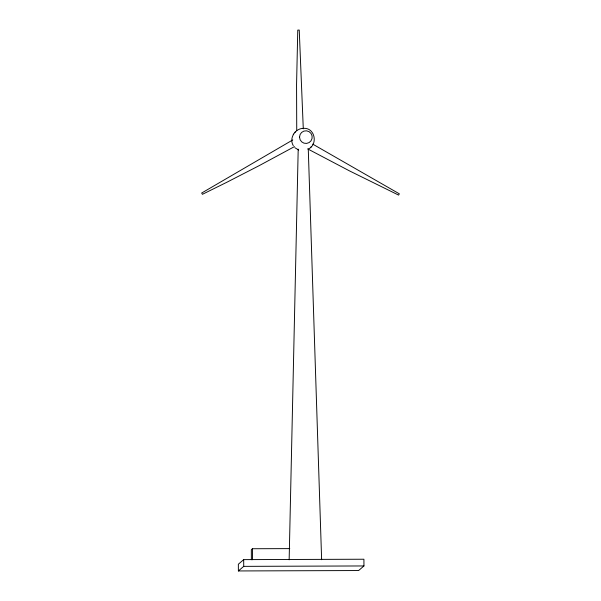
<?xml version="1.0" encoding="UTF-8"?>
<svg xmlns="http://www.w3.org/2000/svg" width="601" height="601" viewBox="0 0 601 601"><rect width="100%" height="100%" fill="white"/><g stroke="black" fill="none" stroke-linecap="round" stroke-linejoin="round"><path stroke-width="0.9" d="M289.149 559.816L298.201 149.168M303.505 128.336C295.211 128.276 288.758 138.358 293.273 145.63M308.598 148.943C318.057 144.172 315.007 127.968 303.971 128.314M293.273 134.556L293.626 134.091M294.971 132.318L295.346 131.829M310.845 147.207L311.22 146.712M289.78 548.615L252.428 548.743L251.331 549.682L251.383 559.771M243.69 559.629L238.349 564.226L238.387 570.95L358.609 570.544L363.951 565.954L363.913 559.231L243.69 559.629L243.728 566.36L238.387 570.95M292.77 139.935L201.666 193.041L202.409 194.318L226.832 182.268L259.196 165.636L294.505 146.599M243.728 566.36L363.951 565.954M298.689 150.025L294.851 147.696M307.622 148.868L349.632 170.962L398.606 195.1L399.334 193.815L312.715 144.112M303.287 128.817L299.238 30.05L297.765 30.11L296.563 84.666L296.736 130.274M308.275 149.138L321.633 559.711M252.428 548.743L252.48 559.749M299.546 137.148A6.341 6.326 49.3 0 0 309.072 142.595A6.341 6.326 49.3 0 0 309.019 131.627A6.341 6.326 49.3 0 0 299.546 137.148"/></g></svg>
